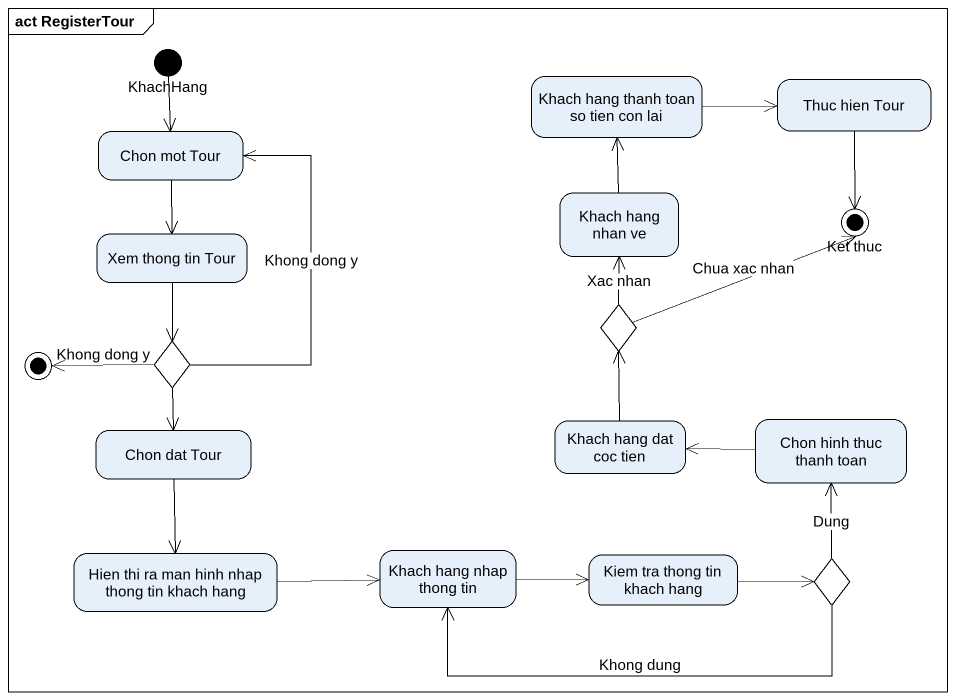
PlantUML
@startuml
mainframe act RegisterTour
hide empty description
state KhachHang <<start>>
state "Khach hang thanh toan so tien con lai" as Khach_hang_thanh_toan_so
state "Thuc hien Tour" as Thuc_hien_Tour
state "Chon mot Tour" as Chon_mot_Tour
state "Khach hang nhan ve" as Khach_hang_nhan_ve
state "Ket thuc" as Ket_thuc <<end>>
state "Xem thong tin Tour" as Xem_thong_tin_Tour
state choice1 <<choice>>
state final1 <<end>>
state choice2 <<choice>>
state "Chon dat Tour" as Chon_dat_Tour
state "Khach hang dat coc tien" as Khach_hang_dat_coc_tien
state "Chon hinh thuc thanh toan" as Chon_hinh_thuc_thanh_toan
state "Hien thi ra man hinh nhap thong tin khach hang" as Hien_thi_ra_man_hinh_nhap
state "Khach hang nhap thong tin" as Khach_hang_nhap_thong_tin
state "Kiem tra thong tin khach hang" as Kiem_tra_thong_tin_khach
state choice3 <<choice>>
KhachHang --> Chon_mot_Tour
Khach_hang_thanh_toan_so -right-> Thuc_hien_Tour
Thuc_hien_Tour --> Ket_thuc
Chon_mot_Tour --> Xem_thong_tin_Tour
Khach_hang_nhan_ve -up-> Khach_hang_thanh_toan_so
Xem_thong_tin_Tour --> choice2
choice1 -up-> Khach_hang_nhan_ve : Xac nhan
choice1 -right-> Ket_thuc : Chua xac nhan
choice2 -up-> Chon_mot_Tour : Khong dong y
choice2 -left-> final1 : Khong dong y
choice2 --> Chon_dat_Tour
Chon_dat_Tour --> Hien_thi_ra_man_hinh_nhap
Khach_hang_dat_coc_tien -up-> choice1
Chon_hinh_thuc_thanh_toan -left-> Khach_hang_dat_coc_tien
Hien_thi_ra_man_hinh_nhap -right-> Khach_hang_nhap_thong_tin
Khach_hang_nhap_thong_tin -right-> Kiem_tra_thong_tin_khach
Kiem_tra_thong_tin_khach -right-> choice3
choice3 -up-> Chon_hinh_thuc_thanh_toan : Dung
choice3 -left-> Khach_hang_nhap_thong_tin : Khong dung
@enduml
